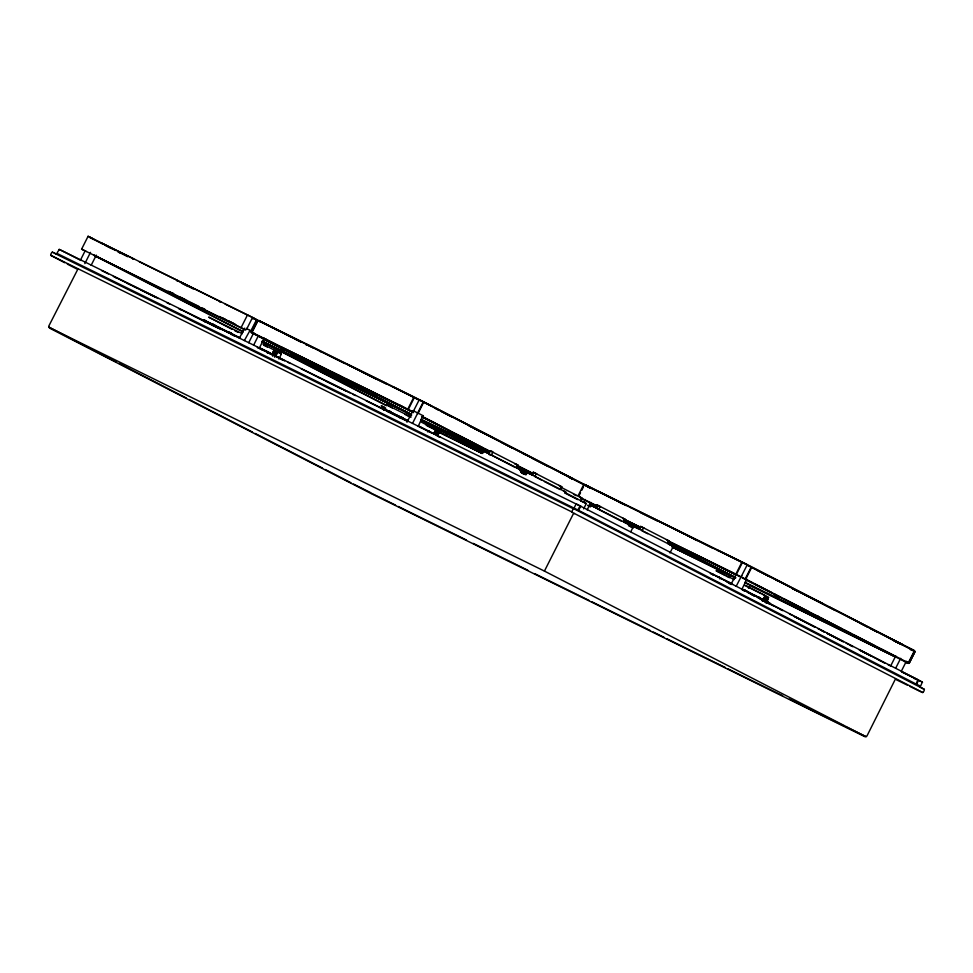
<?xml version="1.0" encoding="UTF-8"?>
<svg xmlns="http://www.w3.org/2000/svg" width="973" height="973" viewBox="0 0 973 973"><rect width="100%" height="100%" fill="white"/><g stroke="black" fill="none" stroke-linecap="round" stroke-linejoin="round"><path stroke-width="1.46" d="M306.276 345.087L305.996 343.956L344.783 363.513M910.29 649.623L914.815 651.338L752.105 567.514M580.066 506.045L577.792 509.949L57.273 253.539L57.176 252.712L59.365 249.404L581.149 506.459M895.501 678.874L866.919 736.062L865.727 736.634L544.43 571.09L48.93 327.305L48.796 326.064L77.864 269.132M203.393 320.895L204.014 319.91L206.738 321.552M215.142 325.371C208.258 322.927 216.711 324.483 214.668 326.405M228.473 333.252C228.485 331.075 232.839 333.265 231.1 334.578M280.346 358.599L277.706 357.273M383.873 410.107L384.408 408.903L381.793 407.784M387.753 411.761C387.789 409.487 392.192 411.713 390.38 413.087M399.879 417.964C399.672 415.666 404.245 417.879 402.53 419.144M423.17 415.617L418.208 426.332M430.844 432.377L429.628 431.781M440.149 437.376L437.655 435.746M515.252 467.502L491.341 455.06C485.746 455.546 489.784 447.544 492.764 452.263L493.275 452.384M491.45 451.508L518.086 465.143L516.566 468.171M531.842 475.006L533.265 472.209L536.768 473.802M558.843 485.369L561.835 486.841L560.047 489.589M560.375 486.974L581.793 497.933L580.638 500.998M600.475 506.58L598.541 509.256L595.549 507.784L597.264 504.987L625.286 519.339L624.119 522.416M639.139 528.607L640.818 526.442L668.767 540.757L668.037 543.408M720.178 577.816C715.885 576.271 720.409 576.198 719.704 578.862M746.948 591.402L744.321 590.076M753.43 594.588L760.144 597.945L759.718 599.04M765.933 601.278L769.448 602.932L769.023 604.026M575.748 503.686L917.77 679.665L916.469 683.423L915.751 683.849L578.181 510.144M922.355 682.037L920.58 686.184L916.14 684.043M439.674 429.652L439.966 430.504L444.977 432.353M774.69 594.089C773.985 596.254 778.801 598.687 780.151 596.863M300.961 342.034L271.358 326.892L271.686 327.524M419.728 400.426L392.983 386.792M626.138 505.571L598.529 491.511M713.112 548.395L674.338 528.838L683.715 533.666M747.763 565.459L822.428 603.418M745.379 581.866L745.002 582.766L895.695 656.97L895.367 656.349M806.933 595.902L804.233 594.515L835.296 610.509M203.941 319.91L205.303 320.604L204.804 321.625M213.963 324.787L213.452 325.797M230.321 333.082L229.02 332.255M260.873 348.407L267.77 351.849L267.539 353.077M278.935 357.869L278.679 358.879M384.262 409.207L382.863 408.49M389.164 412.491L389.674 411.47L388.3 410.764M401.764 417.648L400.462 416.821M491.341 455.06L492.764 452.263M515.106 464.474L515.836 464.048L518.341 465.422M922.769 692.496L572.428 512.479L571.723 511.859L572.829 509.621L574.216 508.952L924.35 689.37A4.147 4.135 -56.7 0 1 922.769 692.496L922.234 692.484M574.131 507.918L576.101 504.014M544.43 571.09L573.243 514.024L574.423 513.452M578.655 510.241L580.638 506.337M730.382 584.311L731.27 583.314M767.186 601.849L768.439 602.299L767.965 603.333M914.352 678.777L914.194 677.913M916.615 684.141L918.585 680.236L922.55 682.28M86.244 251.508L81.61 249.137L88.105 236.281L253.357 317.782L252.092 318.39L246.607 329.251M80.54 259.937L84.955 251.192M84.833 263.61L90.513 252.36M91.158 265.288L96.205 255.291M204.61 321.504L205.121 320.482M204.829 321.844L205.449 320.847L220.482 328.035M213.257 325.675L213.78 324.666M81.61 249.137L241.073 327.658L247.568 314.802M239.431 338.166L244.478 328.181M244.345 340.599L250.085 330.273M250.73 331.282L256.215 320.421M251.253 331.538L256.738 320.676M257.638 321.017L252.153 331.866L257.067 322.245M248.711 342.739L253.758 332.742M253.625 345.16L258.04 336.415M259.317 348.091L264.364 338.093M267.344 352.944L267.989 351.971M272.428 354.415L273.79 351.727M272.61 356.191L274.641 352.153M274.313 355.364L275.675 352.676M274.568 357.188L276.6 353.15M275.894 356.191L277.183 353.454M279.482 357.772L281.319 354.136M382.571 409.28L383.082 408.259L384.444 408.964M382.754 409.402L383.034 408.38M388.969 412.37L389.614 411.384M408.076 408.648L413.561 397.787M408.587 408.903L414.072 398.042M409.548 413.476L408.332 415.897L409.049 415.58M406.957 422.233L413.014 410.606L423.34 415.824M413.33 411.348L419.302 399.648L423.316 401.63M417.453 413.379L422.939 402.518M412.516 423.401L417.794 412.966M417.964 413.634L423.45 402.773M427.767 431.939L428.315 430.954L429.494 431.526M433.617 433.8L434.98 431.112M433.69 433.849L435.053 431.161M434.067 434.019L435.43 431.331M434.919 434.445L436.281 431.757M435.953 434.955L437.315 432.267M436.889 435.43L438.239 432.742M437.084 435.563L438.446 432.876M438.823 433.046L437.303 435.77M437.534 435.782L438.896 433.094M578.047 495.865L583.496 484.98M578.728 496.303L580.528 492.666M581.781 490.27L583.569 486.634M583.995 501.995L585.26 499.49M583.642 508.855L586.184 503.819M587.157 509.913L590.952 502.421M630.832 531.623L633.374 526.588M669.983 552.944L673.17 546.656M729.215 577.038L730.48 574.532M729.227 583.581L729.774 582.584L730.966 583.168M736.099 573.681L741.584 562.82M731.27 583.873L736.318 573.888M736.622 573.948L742.107 563.087M736.196 586.293L747.325 564.693L742.679 562.297M745.476 578.412L750.961 567.551M745.999 578.667L751.484 567.818M741.888 589.224L746.936 579.239M748.48 588.203L749.745 585.71M758.308 598.31L758.818 597.3M762.26 600.913L764.304 596.875M762.71 601.132L764.754 597.094M764.243 600.207L765.605 597.519M764.596 602.068L766.639 598.042M766.201 601.205L767.563 598.517M766.408 601.338L767.77 598.65M766.104 602.846L768.147 598.809L766.177 602.895M890.696 665.909L895.744 655.911M895.622 668.329L900.67 658.344M901.314 671.261L906.362 661.263M914.17 651.533L908.685 662.382L914.206 651.557M909.366 662.832L914.851 651.971M909.402 662.856L914.888 651.995M437.522 436.05L438.714 436.439M536.245 473.681L534.834 476.478L541.766 480.188M643.968 527.986L641.548 530.577M741.244 576.308L741.937 575.967M262.917 341.985L406.446 412.211M96.522 255.449L95.366 256.13L244.722 329.677M252.773 318.84L253.929 318.159M454.026 432.717L452.907 433.35L448.395 430.504M219.862 302.104L220.737 301.812L181.16 282.328L193.359 288.762M285.904 349.866L284.736 350.535L280.224 347.689M132.887 259.268L133.751 258.976L101.861 243.274L115.568 250.487M279.142 358.21L281.805 359.39M713.768 574.727L710.314 573.328L710.995 573.778M712.175 574.252L713.379 574.642M757.541 596.826L760.193 598.006M266.14 338.969L264.997 339.48L411.421 414.826M571.869 479.336L573.012 478.825L469.813 426.21M176.721 280.759L177.536 280.54L139.273 261.701M92.982 239.419L93.882 239.261L88.105 236.281M173.681 293.542L168.584 291.547M336.281 377.22L331.185 375.225M490.842 437.011L491.547 436.913L434.481 407.541M894.686 641.207L902.056 644.381L828.704 606.641M63.89 251.739L80.99 260.472M64.644 262.722L50.693 255.291A4.147 4.135 -56.7 0 1 52.274 252.177L573.304 508.745M381.903 407.675L383.082 408.259M640.453 526.405L643.445 527.877M744.515 589.979L746.972 591.256M866.286 736.707L846.741 727.305M328.339 371.844L324.009 369.254M822.635 618.779L819.825 617.563M206.69 321.333L205.303 320.604M522.404 470.701L483.058 450.767L487.084 452.956M768.755 597.337L745.744 585.393M59.061 249.404L63.5 251.533M52.274 252.177L52.919 252.25M428.315 430.954L430.869 432.231M533.265 472.209L561.835 486.841M596.96 504.987L599.952 506.459M712.285 574.143L713.55 574.763M729.774 582.584L732.268 583.8M757.639 596.717L763.1 599.575M230.382 332.961L231.574 333.544M268.049 352.056L269.229 352.64L259.402 347.896M389.674 411.47L390.854 412.053M401.825 417.526L403.004 418.098M571.723 511.859L50.693 255.291M766.371 602.713L767.198 601.618M262.333 349.781L261.336 349.271M406.641 420.786L405.644 420.275M370.506 492.569L353.552 484.067M769.388 603.272L770.178 603.564L767.028 601.703L769.497 602.992M382.523 408.319L389.273 411.567M384.761 409.159L407.833 420.567M713.087 574.654L711.701 574.082L712.662 574.617M714.085 574.921L719.327 577.439M767.381 602.275L768.767 602.846L765.8 601.241M277.646 352.129L281.343 353.795L262.99 344.211M521.552 470.3L517.733 468.451M563.464 490.964L565.994 492.119L526.539 472.185L530.577 474.374M384.578 407.359L381.185 405.814L385.782 408.271M273.583 350.146L276.685 351.667M581.428 501.229L586.208 503.479L564.997 492.569M624.921 522.647L629.701 524.897L590.246 504.963L594.272 507.152M668.415 544.053L673.194 546.315L633.739 526.381L634.299 526.746M212.965 324.568L203.479 320.081L206.629 321.82M762.504 594.333L765.496 595.804M715.362 575.748L718.597 577.33M89.747 237.376L92.216 238.592M256.604 319.545L225.164 304.135M413.939 396.899L258.684 320.445L270.226 326.49M349.198 365.228L386.792 383.739M252.445 317.94L256.142 319.764M258.222 320.676L413.476 397.13M422.866 401.861L414.705 397.738M294.345 338.677L300.998 341.961M306.337 344.588L312.965 347.848M319.594 351.107L322.245 352.421M361.469 371.735L386.658 384.14M584.542 484.42L741.973 561.944M560.91 472.866L592.666 488.945M585.223 484.858L589.237 486.841L584.761 485.089M670.056 526.734L631.124 507.565L631.465 508.198M751.351 566.675L718.11 550.402L718.451 551.022M584.08 484.639L741.511 562.163M569.667 477.634L572.55 479.203M619.327 502.214L622.051 503.552M640.745 512.759L657.979 521.248M750.888 566.894L742.727 562.783M792.436 588.677L803.333 594.041M889.857 638.385L902.056 644.381M893.007 640.137L914.048 650.39M246.157 328.327L249.635 330.163M168.268 291.231L173.693 293.895M180.479 297.239L187.266 300.584M202.189 307.93L204.902 309.268M222.537 317.952L225.249 319.29M227.962 320.616L230.674 321.954M252.226 332.523L407.492 408.988M174.568 294.442L185.429 299.781M188.142 301.119L198.991 306.459M219.339 316.48L235.624 324.508M273.851 343.396L267.052 340.051L411.53 414.413M280.638 346.741L325.456 368.803M332.243 372.148L339.042 375.493M345.829 378.838L390.647 400.912M395.658 403.309L404.233 407.602M406.945 408.928L412.382 411.603M252.323 333.034L407.59 409.487M430.236 420.64L433.861 422.428M264.997 339.48L413.513 412.625M579.531 496.826L582.049 498.2M623.024 518.244L625.53 519.618M666.517 539.662L669.023 541.037M367.49 392.581L370.202 393.919M262.26 341.061L395.524 406.69M420.993 419.229L488.908 452.664M518.791 467.381L532.365 474.07M579.446 497.167L597.094 505.851M622.878 518.548L640.526 527.232M667.66 540.599L735.527 574.021M742.375 577.512L744.904 578.753M263.671 341.912L269.107 344.588M271.82 345.926L282.705 351.277M289.504 354.634L296.303 357.979M299.027 359.317L330.297 374.714M333.021 376.052L343.968 381.452M354.78 386.768L357.529 388.13M364.291 391.462L395.573 406.86M398.285 408.198L405.084 411.543M427.84 422.744L468.585 442.812M471.297 444.15L482.17 449.502M518.84 467.563L525.761 470.968M596.972 506.009L594.26 504.683L596.948 506.118M625.384 520.008L640.27 527.33M672.878 543.421L735.004 573.985M262.041 341.414L399.939 409.329L263.257 338.993M420.859 419.618L488.993 453.175M517.6 467.259L532.596 474.642M580.893 498.334L597.179 506.361M624.325 519.728L640.611 527.743M669.108 541.779L735.612 574.532M742.314 577.938L744.99 579.263M759.56 586.403L761.968 587.595M424.423 421.516L488.458 453.053M517.077 467.137L526.612 471.844M596.279 506.118L590.854 503.455L597.556 506.897M624.8 520.166L639.723 527.512M668.232 541.56L736.123 574.982M427.123 425.773L482.888 453.236M520.956 471.978L526.393 474.654M629.312 525.335L633.387 527.342M672.781 546.741L724.386 572.16M745.148 582.377L872.355 645.014M879.118 648.346L894.005 655.68M905.62 661.506L908.15 662.747L746.121 579.361M444.333 434.469L447.057 435.807M453.88 439.164L481.149 452.591M520.689 472.063L524.775 474.082M588.033 505.23L590.757 506.568M630.261 526.016L632.985 527.366M673.839 547.483L680.65 550.84M683.374 552.178L694.272 557.541M705.17 562.905L707.894 564.243M710.618 565.593L729.677 574.982M752.749 586.342L755.462 587.68M766.323 593.019L807.043 613.075M813.829 616.408L824.678 621.759M835.539 627.111L876.259 647.154M878.972 648.492L889.833 653.844M906.118 661.859L908.831 663.197M437.692 431.44L482.304 453.406M521.504 472.72L525.566 474.715M629.336 525.809L633.423 527.828M672.939 547.288L726.077 573.45L725.749 572.829M904.999 661.652L907.687 662.978M438.422 432L482.049 453.491M521.589 472.963L524.313 474.301M587.57 505.449L590.295 506.799M628.436 525.578L632.523 527.585M672.015 547.033L730.577 575.87M750.925 585.892L896.157 657.407M905.656 662.078L908.368 663.416M101.618 270.567L108.417 273.912M115.215 277.269L130.163 284.627M132.887 285.965L155.996 297.349M166.882 302.7L169.594 304.038M180.467 309.402L191.353 314.753M194.065 316.091L221.26 329.482M232.133 334.834L234.858 336.184M264.425 350.742L257.298 347.385L262.126 349.769M267.137 352.08L284.797 360.764M287.509 362.102L290.222 363.44M301.095 368.791L311.956 374.143M318.743 377.488L349.976 392.861M352.688 394.199L355.4 395.537M366.274 400.888L377.135 406.24M383.921 409.584L404.294 419.606M439.115 436.67L440.173 437.23M113.342 276.454L116.055 277.792M126.928 283.143L137.813 288.495M140.526 289.832L158.198 298.541M178.594 308.587L181.319 309.925M192.192 315.276L203.065 320.64M205.79 321.978L219.387 328.667M262.564 349.927L276.137 356.617M278.85 357.955L284.286 360.63M312.807 374.666L319.594 378.011M326.381 381.355L341.316 388.714M344.028 390.051L346.753 391.389M377.986 406.763L384.773 410.107M391.56 413.452L406.495 420.81M726.916 581.988L731.842 584.518M881.976 661.774L884.688 663.112M901.874 671.869L918.585 680.236M901.922 671.978L920.993 681.368M919.935 686.95L924.35 689.37M896.376 679.75L907.274 685.114M909.986 686.452L920.872 691.815M371.054 493.056L395.585 505.133M398.31 506.483L466.456 540.039M473.279 543.396L527.792 570.239M534.615 573.596L589.127 600.45M591.864 601.788L650.475 630.65M653.199 631.988L664.097 637.364M666.821 638.702L725.432 667.563M728.157 668.913L782.681 695.756M789.504 699.113L844.017 725.955M864.924 736.719L370.141 493.08L49.453 328.071M758.733 592.472L761.251 593.712M393.347 413.574L380.99 407.565L381.671 408.003M720.324 577.926L722.83 579.166M717.527 576.782L722.659 579.349M426.125 425.067L439.565 431.586L421.491 422.197M263.756 345.281L267.38 347.081M757.639 591.925L744.394 585.284M391.56 412.674L404.087 418.925M216.955 326.527L240.234 337.923M724.094 579.786L732.28 584.128M720.884 578.436L726.223 581.112M395.379 414.571L399.599 416.675M222.063 329.069L233.654 334.87M725.761 580.869L728.923 582.438M734.238 579.592L716.067 570.713L725.153 575.505M727.403 581.708L732.645 584.323M411.238 417.016L386.743 404.95L392.253 407.894M242.35 333.727L208.636 317.125L232.206 329.373M403.321 418.56L407.736 420.786M239.905 338.02L202.858 319.776L205.704 321.345M741.535 588.811L743.773 589.942M404.817 414.328L409.876 416.906M234.675 330.625L238.154 332.401M747.422 591.779L751.898 594.053M743.627 589.602L756.082 596.194M742.776 589.419L763.185 599.842M418.098 426.016L422.574 428.29M766.76 597.75C771.431 600.159 761.373 595.014 766.055 597.434M436.731 431.659C432.036 429.227 442.156 434.432 437.436 431.976M419.363 426.405L430.735 432.219M419.922 426.952L426.758 430.419M259.852 348.139L272.489 354.634M726.211 576.052L729.397 577.682M426.186 430.151L428.473 431.331M752.056 567.028L914.669 650.803M757.176 570.3L769.278 576.527M776.004 579.993L778.692 581.38M792.131 588.288L797.519 591.061M860.91 623.681L867.648 627.147M870.349 628.534L877.087 632.012M893.263 640.331L901.351 644.491M671.394 527.427L674.082 528.801M686.403 535.041L693.092 538.495M694.187 539.151L696.863 540.526M599.879 492.229L610.521 497.714M424.021 401.983L598.76 491.839M414.644 397.264L419.302 399.648M419.874 400.037L431.817 406.179M424.082 402.469L590.343 488.02M435.831 408.709L438.519 410.083M441.195 411.47L451.934 416.991M468.037 425.274L470.713 426.661M473.401 428.035L480.103 431.489M501.667 442.581L512.333 448.079M523 453.564L525.663 454.926M532.328 458.356L548.322 466.59M568.317 476.879L572.319 478.935M587.254 486.622L589.954 488.02M346.266 363.817L366.578 374.167M369.241 375.542L375.931 378.984M271.358 326.892L279.689 331.367M284.627 333.727L291.268 337.144M253.539 318.135L268.122 325.456M274.885 328.935L277.585 330.321M254.452 319.071L260.071 321.771M177.135 280.516L193.068 288.713M181.477 283.107L188.105 286.512M118.256 251.873L127.67 256.714M89.796 237.412L101.958 243.664M104.67 245.062L111.421 248.541M118.183 252.019L120.883 253.406M736.743 574.629L740.027 576.32M745.817 579.397L752.555 582.863M755.243 584.25L771.893 592.666M774.107 593.956L780.845 597.422M783.91 598.845L809.281 611.908M815.873 615.447L822.611 618.913M825.299 620.3L841.475 628.619M844.163 630.005L850.901 633.472M853.601 634.858L875.153 645.95M881.891 649.417L892.667 654.963M906.556 662.017L908.746 663.136M729.92 571.431L733.058 573.048M736.318 574.885L739.808 576.673M745.573 579.726L908.32 663.391M669.29 541.742L671.382 542.812M623.888 519.983L640.052 528.303M668.354 542.861L735.71 577.524M408.709 409.597L412.941 412.236L408.283 409.852M422.148 416.42L489.735 451.192M516.76 465.106L532.985 473.45M573.535 494.308L576.235 495.707M591 503.248L596.4 506.021M626.089 521.297L634.554 525.688M674.666 546.303L683.022 550.657M693.567 556.021L701.947 560.387M703.005 560.886L715.471 567.344M723.255 571.297L734.043 576.855M399.55 405.121L402.688 406.738M424.544 417.831L450.195 431.039M456.945 434.517L463.707 437.984M466.408 439.37L482.608 447.714M485.308 449.1L488.008 450.487M523.109 468.56L529.871 472.027M624.362 520.689L639.103 528.278M668.597 543.457L735.612 577.938M421.723 416.663L489.31 451.436M517.697 466.043L532.559 473.693M590.684 503.6L597.446 507.079M624.484 520.993L639.346 528.643M669.083 543.943L735.454 578.035M421.577 416.772L490.088 452.019M516.955 465.848L533.07 474.143M590.404 503.637L595.78 506.398M623.985 520.92L638.762 528.521M668.317 543.725L726.077 573.45M642.435 531.015L647.653 533.703M338.19 375.079L341.341 376.697M544.381 481.526L558.745 488.92M598.942 509.609L621.139 521.029M564.595 492.885L577.646 499.611M433.228 425.578L483.18 451.29M519.643 470.044L526.393 473.523M251.375 332.231L254.512 333.715M264.887 339.188L277.329 345.549M279.762 346.838L297.604 355.984M305.717 360.156L311.129 362.941M313.829 364.328L329.774 372.574M338.154 376.855L344.916 380.334M345.999 380.917L363.841 390.064M371.954 394.235L377.354 397.02M380.066 398.419L396.011 406.653M404.391 410.934L411.153 414.413M421.686 419.874L430.078 424.143M438.178 428.327L449.027 433.946M450.073 434.481L462.248 440.733M470.628 445.014L477.378 448.492M478.412 449.064L483.751 451.813M521.99 471.443L524.69 472.842M421.297 419.862L483.52 451.934M521.139 471.285L526.515 474.046M231.379 322.306L234.529 323.924M250.949 332.486L255.863 334.87M257.103 335.6L411.202 414.899M420.664 419.764L483.447 452.117M520.689 471.236L526.101 474.009M241.073 327.658L245.707 330.042M406.228 412.552L411.603 415.325M421.005 420.166L482.79 451.959M520.409 471.309L525.785 474.082M94.199 255.072L243.274 331.586M263.16 342.022L386.488 405.291M94.259 255.558L243.165 332M261.871 341.803L386.451 405.729M742.375 589.723L745.063 591.11M747.763 592.496L754.489 595.962M761.227 599.429L782.779 610.521M789.517 613.987L792.204 615.374M794.905 616.76L815.106 627.159M817.807 628.546L824.532 632.012M827.232 633.399L843.396 641.706M846.084 643.092L852.822 646.559M859.56 650.025L881.112 661.117M887.85 664.583L890.538 665.97M742.156 589.711L744.844 591.098M751.582 594.564L754.282 595.95M761.008 599.417L773.134 605.656M779.872 609.122L782.56 610.509M793.336 616.055L814.888 627.135M821.626 630.601L824.326 631.988M827.014 633.374L843.177 641.694M849.915 645.16L852.603 646.546M859.341 650.013L871.467 656.252M878.205 659.718L880.893 661.105M428.023 431.075L430.553 432.365M437.716 435.953L438.884 436.561M383.058 408.392L384.226 408.988M269.083 353.248L271.783 354.646M54.269 252.956L56.969 254.342M67.344 264.121L76.794 268.974M88.105 347.483L48.65 326.952M90.805 348.869L116.407 362.041M119.095 363.428L186.475 398.091M189.163 399.477L252.494 432.073M255.194 433.459L322.562 468.122M325.262 469.509L350.852 482.681M429.628 431.915L432.194 433.24M266.711 351.399L272.221 354.476M635.697 527.488L637.765 528.57M276.977 356.957L279.798 358.441M275.444 355.936L278.01 357.298M280.711 358.952L282.024 359.694M818.621 616.967L818.305 616.189M273.34 351.508L271.978 354.208L273.413 351.557M274.021 351.496L277.281 353.163L274.021 351.496"/></g></svg>
